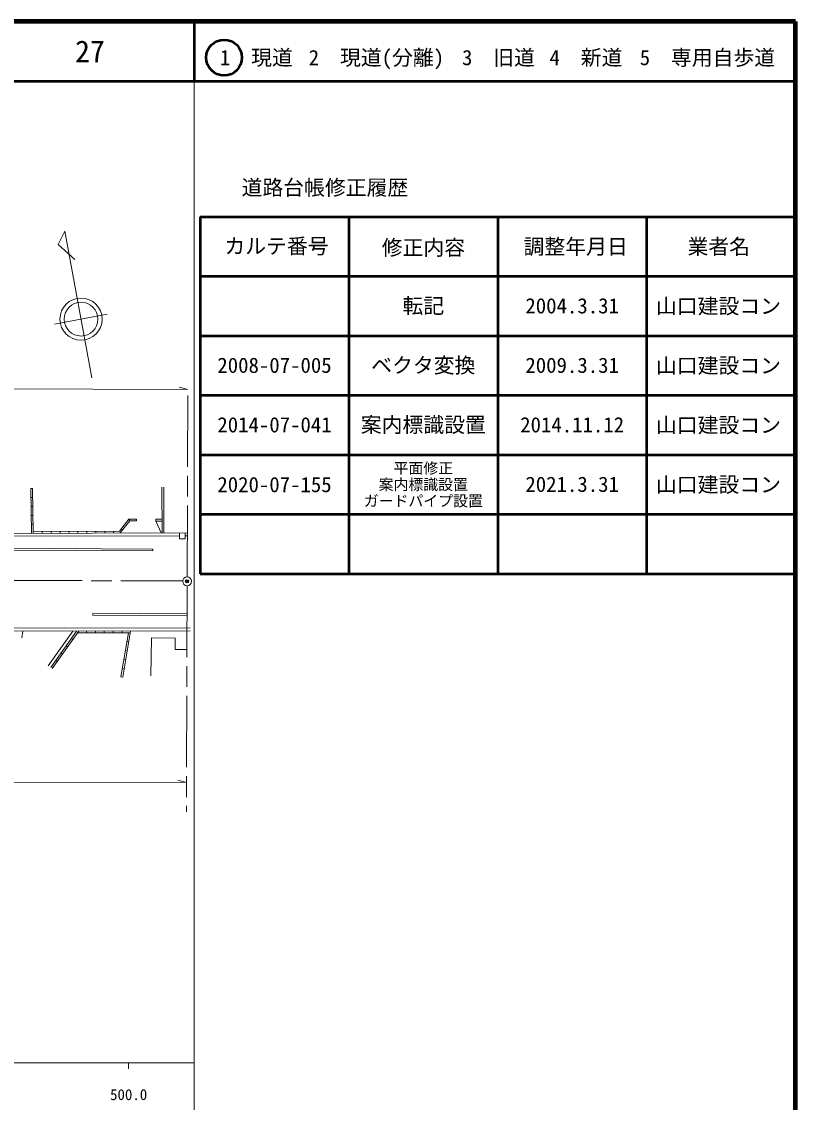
# Model space of a CAD drawing. Units: millimetres, scale not verified. Extents: x 40000 to 680000, y 20000 to 380000.
# Drawn here: x 550020 to 680000, y 198357 to 380000 of the extents above; entities that cross this region are included whole.
import ezdxf
from ezdxf.enums import TextEntityAlignment as Align

# ---------------------------------------------------------------- set-up
doc = ezdxf.new("R2010")
doc.units = ezdxf.units.MM
doc.header["$LTSCALE"] = 1000
doc.header["$PDMODE"] = 32
doc.header["$PDSIZE"] = 500
doc.linetypes.add('CHAIN', pattern=[18.5, 12, -1.5, 3.5, -1.5])
for name, color, linetype, lineweight in [('M-BGD', 7, 'Continuous', 13), ('M-BMK', 2, 'CHAIN', 13), ('M-BMK-SRVR', 3, 'Continuous', 13), ('M-STR-HTXT', 7, 'Continuous', 13), ('M-TTL', 2, 'Continuous', 140), ('M-TTL-BAND', 7, 'Continuous', 13), ('M-TTL-FRAM', 2, 'Continuous', 50), ('M-TTL-LINE', 7, 'Continuous', 50)]:
    doc.layers.add(name, color=color, linetype=linetype, lineweight=lineweight)
doc.layers.add('M-OTRS', color=6, linetype='Continuous')
doc.layers.add('M-TTL-TXT', color=7, linetype='Continuous')
doc.styles.add('ＭＳ ゴシック', font='')
doc.styles.get('ＭＳ ゴシック').set_extended_font_data('MS Gothic')

msp = doc.modelspace()

# ---------------------------------------------------------------- linework, layer by layer
at = {"layer": 'M-BGD'}
for p, q in [((573612, 294092), (573584, 301773)), ((573913, 294091), (573884, 301772)), ((551574, 301524), (551673, 294014)), ((551574, 301524), (551874, 301523)), ((551590, 300022), (551890, 300021)), ((551874, 301523), (551973, 294013)), ((551615, 298520), (551916, 298519)), ((551631, 297018), (551932, 297017)), ((568031, 296381), (566434, 294363)), ((568171, 296080), (566583, 294062)), ((569293, 296378), (568031, 296381)), ((568031, 296381), (568171, 296080)), ((569292, 296077), (568171, 296080)), ((569292, 296077), (569293, 296378)), ((573599, 296355), (572567, 296358)), ((572577, 296048), (572567, 296358)), ((551647, 295516), (551947, 295515)), ((551964, 294314), (566434, 294363)), ((553475, 294019), (553466, 294319)), ((554977, 294025), (554968, 294325)), ((556479, 294030), (556470, 294331)), ((557981, 294036), (557972, 294337)), ((559483, 294042), (559474, 294342)), ((560975, 294048), (560976, 294348)), ((562477, 294054), (562478, 294354)), ((563979, 294059), (563980, 294360)), ((565481, 294065), (565482, 294366)), ((566685, 294673), (566915, 294492)), ((573598, 296055), (572577, 296058)), ((572577, 296048), (573472, 294083)), ((506320, 293361), (576515, 293594)), ((506322, 293861), (577838, 294100)), ((576516, 294094), (576513, 293093)), ((576513, 293093), (577515, 293100)), ((577515, 293100), (577518, 294101)), ((577516, 293601), (577837, 293600)), ((572062, 291063), (531688, 291266)), ((572063, 291363), (531689, 291567)), ((572062, 291063), (572063, 291363)), ((561958, 280217), (561959, 280517)), ((577799, 280142), (561958, 280217)), ((577810, 280442), (561959, 280517)), ((536828, 278014), (578354, 278098)), ((536827, 277514), (578352, 277597)), ((550215, 277536), (550081, 276441)), ((558636, 277552), (554504, 271736)), ((559247, 277561), (554914, 271445)), ((559617, 277560), (555154, 271264)), ((558622, 276161), (558382, 276331)), ((559406, 277260), (568268, 277275)), ((560908, 277256), (560909, 277556)), ((562410, 277261), (562411, 277562)), ((563912, 277267), (563913, 277568)), ((565414, 277273), (565415, 277573)), ((567968, 277276), (566705, 269869)), ((566916, 277269), (566917, 277569)), ((568319, 277575), (567005, 269818)), ((571722, 270056), (571830, 276414)), ((571830, 276414), (575835, 276352)), ((575835, 276352), (575800, 274490)), ((557757, 274931), (557507, 275102)), ((567459, 274313), (567759, 274262)), ((567713, 275794), (568013, 275744)), ((575800, 274490), (577783, 274454)), ((556018, 272483), (555778, 272654)), ((556893, 273712), (556643, 273883)), ((567214, 272832), (567504, 272781)), ((566960, 271351), (567250, 271300)), ((566705, 269869), (567005, 269818))]:
    msp.add_line(p, q, dxfattribs=at)
at = {"layer": 'M-BMK'}
for p, q in [((577827, 286681), (577916, 318172)), ((400179, 286520), (577084, 285992)), ((577813, 285179), (577706, 247198))]:
    msp.add_line(p, q, dxfattribs=at)
at = {"layer": 'M-BMK-SRVR'}
for p, q in [((557284, 344774), (556156, 342534)), ((561811, 320148), (557284, 344774)), ((556156, 342534), (558933, 340003)), ((555548, 329178), (564414, 330815))]:
    msp.add_line(p, q, dxfattribs=at)
for centre, radius in [((560006, 329996), 3545), ((560006, 329996), 2834), ((577825, 285930), 751)]:
    msp.add_circle(centre, radius, dxfattribs=at)
at = {"layer": 'M-OTRS'}
msp.add_point((577825, 285930), dxfattribs=at)
at = {"layer": 'M-STR-HTXT'}
for p, q in [((577916, 318172), (429088, 318592)), ((576465, 318567), (577916, 318172)), ((577720, 252095), (412410, 252570)), ((576279, 252489), (577720, 252095))]:
    msp.add_line(p, q, dxfattribs=at)
at = {"layer": 'M-TTL'}
for p, q in [((680000, 380000), (40000, 380000)), ((680000, 20000), (680000, 380000))]:
    msp.add_line(p, q, dxfattribs=at)
at = {"layer": 'M-TTL-BAND'}
for p, q in [((579000, 20000), (579000, 370000)), ((40000, 205000), (579000, 205000)), ((568000, 205000), (568000, 204000))]:
    msp.add_line(p, q, dxfattribs=at)
at = {"layer": 'M-TTL-FRAM'}
for p, q in [((580000, 347197), (580000, 287197)), ((580000, 347197), (680000, 347197)), ((580000, 287197), (680000, 287197))]:
    msp.add_line(p, q, dxfattribs=at)
at = {"layer": 'M-TTL-LINE'}
for p, q in [((579000, 380000), (579000, 370000)), ((40000, 370000), (680000, 370000)), ((605000, 347197), (605000, 287197)), ((630000, 347197), (630000, 287197)), ((655000, 347197), (655000, 287197)), ((580000, 337197), (680000, 337197)), ((580000, 327197), (680000, 327197)), ((580000, 317197), (680000, 317197)), ((580000, 307197), (680000, 307197)), ((580000, 297197), (680000, 297197))]:
    msp.add_line(p, q, dxfattribs=at)
msp.add_circle((584031, 373958), 3000, dxfattribs=at)

# ---------------------------------------------------------------- texts
at = {"layer": 'M-TTL-BAND', "style": 'ＭＳ ゴシック'}
msp.add_text('500.0', height=1833, dxfattribs=at).set_placement((568000, 198195), align=Align.BOTTOM_CENTER)
at = {"layer": 'M-TTL-TXT', "style": 'ＭＳ ゴシック'}
for s, height, p in [('27', 3666, (561497, 375000)), ('1\u3000現道', 2566, (589448, 373958)), ('2\u3000現道(分離)', 2566, (609619, 373958)), ('3\u3000旧道', 2566, (630121, 373958)), ('4\u3000新道', 2566, (644824, 373958)), ('5\u3000専用自歩道', 2566, (665228, 373958)), ('道路台帳修正履歴', 2566, (600968, 352113)), ('カルテ番号', 2566, (592839, 342277)), ('修正内容', 2566, (617509, 342023)), ('調整年月日', 2566, (643089, 342197)), ('業者名', 2566, (667134, 342197)), ('転記', 2566, (617500, 332245)), ('2004.3.31', 2566, (642500, 332245)), ('山口建設コン', 2566, (667077, 332189)), ('2008-07-005', 2566, (592500, 322245)), ('ベクタ変換', 2566, (617500, 322245)), ('2009.3.31', 2566, (642500, 322245)), ('山口建設コン', 2566, (667077, 322189)), ('2014-07-041', 2566, (592500, 312245)), ('案内標識設置', 2566, (617500, 312245)), ('2014.11.12', 2566, (642500, 312245)), ('山口建設コン', 2566, (667077, 312189)), ('平面修正', 1833, (617500, 304947)), ('2020-07-155', 2566, (592500, 302197)), ('案内標識設置', 1833, (617500, 302197)), ('2021.3.31', 2566, (642500, 302245)), ('山口建設コン', 2566, (667077, 302189)), ('ガードパイプ設置', 1833, (617500, 299447))]:
    msp.add_text(s, height=height, dxfattribs=at).set_placement(p, align=Align.MIDDLE_CENTER)

doc.saveas('drawing.dxf')
